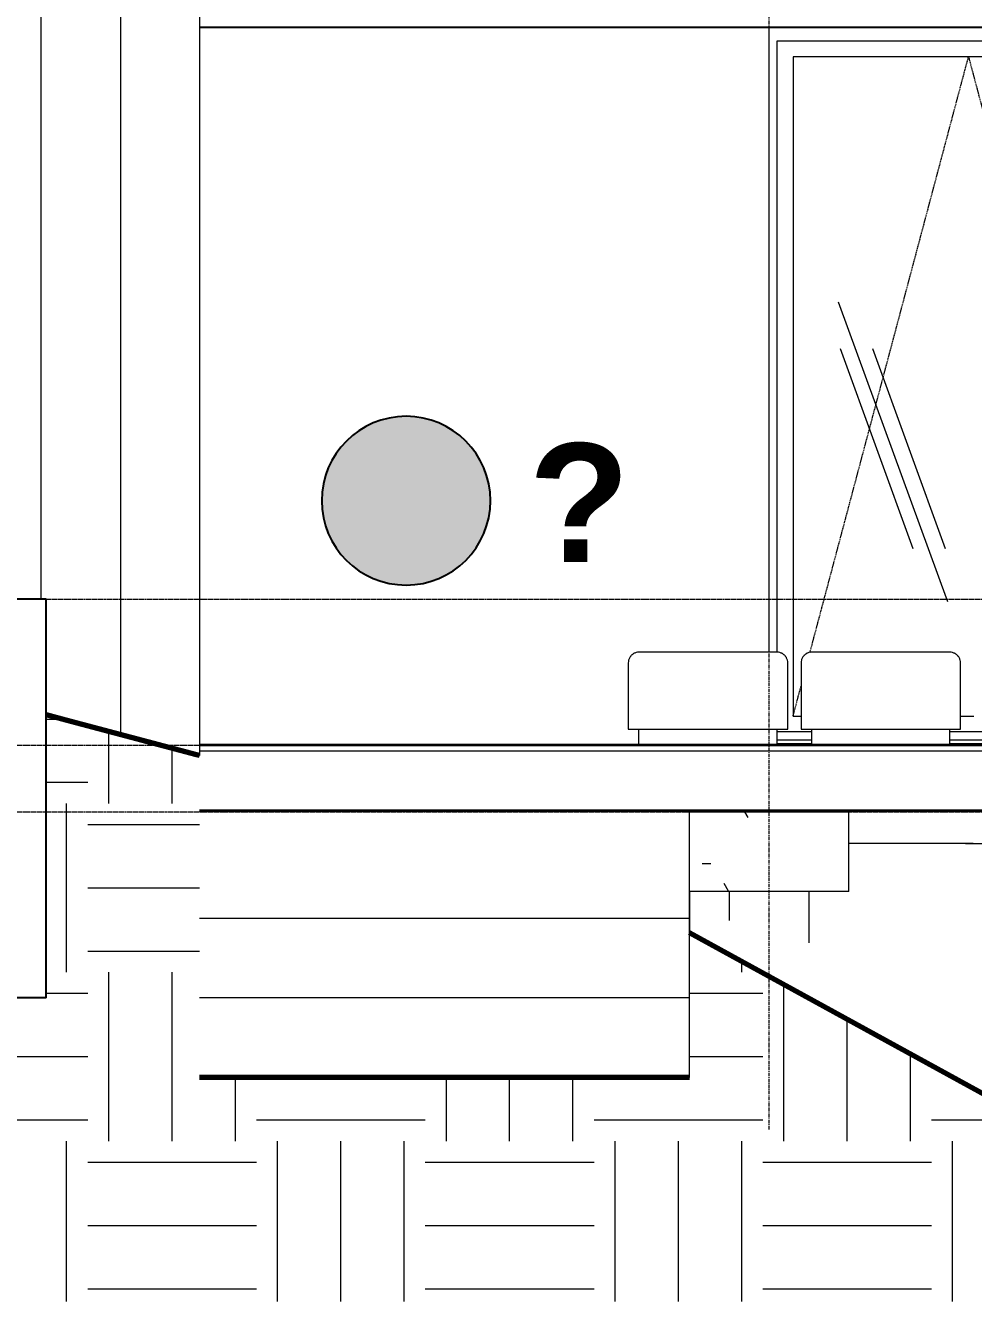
# Model space of a CAD drawing. Header units: millimetres. Extents: x -24070 to 93572, y -3360 to 13033.
# Drawn here: x 61562 to 65128, y -2642 to 2158 of the extents above; entities that cross this region are included whole.
import ezdxf

# ---------------------------------------------------------------- set-up
doc = ezdxf.new("R2010")
doc.units = ezdxf.units.MM
doc.linetypes.add('Dash - Tight', pattern=[4.5, 3, -1.5])
doc.linetypes.add('Grid Line', pattern=[22.225, 12.7, -3.175, 3.175, -3.175])
for name, color, linetype, lineweight in [('A-ANNO-NOTE', 131, 'Continuous', 9), ('A-CLNG', 13, 'Continuous', 9), ('A-FLOR', 192, 'Continuous', 9), ('A-FLOR-LEVL', 51, 'Continuous', 9), ('A-FLOR-MCUT', 51, 'Continuous', 9), ('A-GLAZ', 151, 'Continuous', 9), ('A-WALL', 113, 'Continuous', 9), ('A-WALL-PATT', 111, 'Continuous', 9), ('C-BLDG-PADS', 91, 'Continuous', 9), ('C-TOPO', 7, 'Continuous', 9), ('I-FURN', 30, 'Continuous', 9), ('S-FNDN', 32, 'Continuous', 9), ('S-GRID', 1, 'Continuous', 9)]:
    doc.layers.add(name, color=color, linetype=linetype, lineweight=lineweight)
doc.styles.add('Arial_B', font='arialbd.ttf', dxfattribs={"height": 446.484375})
pattern_1 = [(0, (58620, 1850), (635, 635), [635, -635]), (0, (58620, 2088.1), (635, 635), [635, -635]), (0, (58620, 2326.25), (635, 635), [635, -635]), (90, (58699.34, 2405.6), (-635, 635), [635, -635]), (90, (58937.5, 2405.6), (-635, 635), [635, -635]), (90, (59175.6, 2405.6), (-635, 635), [635, -635])]

# ---------------------------------------------------------------- blocks, each defined once
blk = doc.blocks.new('Single Window - Standard-818874-Building Section')
at = {"layer": 'A-GLAZ'}
h = blk.add_hatch(dxfattribs=at)
h.set_pattern_fill('FP_26', color=256, style=0, pattern_type=2)
h.set_pattern_definition([(110, (6943.6, -1050), (973.9, 248.05), [800, -2500]), (110, (6951.6, -1250), (973.9, 248.05), [1200, -2100]), (110, (6821.6, -1050), (973.9, 248.05), [800, -2500])])
h.paths.add_polyline_path([(6321.6, -440), (6321.6, -240), (6323, -229.6), (6327, -220), (6333.3, -211.7), (6341.6, -205.4), (6351.2, -201.4), (6361.6, -200), (6881.6, -200), (6891.9, -201.4), (6901.6, -205.4), (6909.9, -211.7), (6916.2, -220), (6920.2, -229.6), (6921.6, -240), (6921.6, -440), (6971.6, -440), (6971.6, -240), (6973, -229.6), (6977, -220), (6983.3, -211.7), (6991.6, -205.4), (7001.2, -201.4), (7011.6, -200), (7091.6, -200), (7091.6, -140), (7511.6, -140), (7511.6, -200), (7531.6, -200), (7541.9, -201.4), (7551.6, -205.4), (7559.9, -211.7), (7566.2, -220), (7570.2, -229.6), (7571.6, -240), (7571.6, -440), (7611.6, -440), (7611.6, 1816.8), (7546.9, 1800.5), (7540.1, 1825.8), (7445, 1825.8), (7445, 2019.8), (7547.9, 2019.8), (7547.9, 2040), (6291.6, 2040), (6291.6, -440)], flags=0)
for p, q in [((7701.6, 31.4), (7701.6, 2127.8)), ((6231.6, -200), (6231.6, 2100)), ((6231.6, 2100), (7547.9, 2100)), ((7643.7, 2100), (7671.6, 2100)), ((7671.6, 2100), (7671.6, 1923.9)), ((6291.6, 2040), (6291.6, -440)), ((7547.9, 2040), (6291.6, 2040)), ((7671.6, 1832.9), (7671.6, 31.4)), ((7611.6, -440), (7611.6, 1816.8)), ((7671.6, -77.8), (7671.6, -90)), ((7701.6, -90), (7701.6, -73.3)), ((6291.6, -440), (6321.6, -440)), ((6921.6, -440), (6971.6, -440)), ((7571.6, -440), (7611.6, -440)), ((6361.6, -500), (6231.6, -500)), ((7011.6, -500), (6881.6, -500)), ((7653.5, -500), (7531.6, -500)), ((6231.6, -530), (6361.6, -530)), ((6361.6, -545), (6231.6, -545)), ((6881.6, -530), (7011.6, -530)), ((7011.6, -545), (6881.6, -545)), ((7531.6, -530), (7653.5, -530)), ((7653.5, -545), (7531.6, -545))]:
    blk.add_line(p, q, dxfattribs=at)
at = {"layer": 'A-GLAZ', "linetype": 'Dash - Tight'}
for p, q in [((6355.2, -200.8), (6951.6, 2040)), ((6951.6, 2040), (7548.8, -204.2)), ((6291.6, -440), (6321.6, -327.3)), ((7571.6, -289.7), (7611.6, -440))]:
    blk.add_line(p, q, dxfattribs=at)
blk = doc.blocks.new('Sofa - Ottoman - W600XD600 2-V60-Building Section')
at = {"layer": 'I-FURN'}
for p, q in [((6881.6, -200), (6361.6, -200)), ((6321.6, -240), (6321.6, -490)), ((6921.6, -490), (6921.6, -240)), ((6321.6, -490), (6921.6, -490)), ((6361.6, -550), (6361.6, -490)), ((6881.6, -550), (6881.6, -490))]:
    blk.add_line(p, q, dxfattribs=at)
for points, knots in [([(6361.6, -200), (6358.1, -200), (6352.9, -200.7), (6346.2, -202.9), (6342.3, -204.9), (6339.4, -206.7), (6336.5, -208.8), (6333.9, -211.1), (6331.5, -213.6), (6329.3, -216.3), (6326.9, -219.9), (6324.5, -224.6), (6322.3, -231.3), (6321.6, -236.5), (6321.6, -240)], [-1, -1, -1, -1, -0.833333, -0.75, -0.666667, -0.625, -0.583333, -0.5, -0.458333, -0.416667, -0.333333, -0.25, -0.166667, 0, 0, 0, 0]), ([(6921.6, -240), (6921.6, -236.5), (6920.9, -231.3), (6918.6, -224.6), (6916.3, -219.9), (6913.9, -216.3), (6911.7, -213.6), (6909.3, -211.1), (6906, -208.2), (6902.4, -205.7), (6899.3, -204.1), (6896.1, -202.7), (6890.3, -200.7), (6885.2, -200), (6881.6, -200)], [0, 0, 0, 0, 0.166667, 0.25, 0.333333, 0.416667, 0.458333, 0.5, 0.583333, 0.666667, 0.708333, 0.75, 0.833333, 1, 1, 1, 1])]:
    blk.add_open_spline(points, degree=3, knots=knots, dxfattribs=at)
blk = doc.blocks.new('Sofa - Ottoman - W600XD600-V59-Building Section')
at = {"layer": 'I-FURN'}
for p, q in [((8181.6, -200), (7661.6, -200)), ((7621.6, -240), (7621.6, -490)), ((8221.6, -490), (8221.6, -240)), ((7621.6, -490), (8221.6, -490)), ((7661.6, -550), (7661.6, -490)), ((8181.6, -550), (8181.6, -490))]:
    blk.add_line(p, q, dxfattribs=at)
for points, knots in [([(7661.6, -200), (7658.1, -200), (7652.9, -200.7), (7646.2, -202.9), (7642.3, -204.9), (7639.4, -206.7), (7636.5, -208.8), (7633.9, -211.1), (7631.5, -213.6), (7629.3, -216.3), (7626.9, -219.9), (7624.5, -224.6), (7622.3, -231.3), (7621.6, -236.5), (7621.6, -240)], [-1, -1, -1, -1, -0.833333, -0.75, -0.666667, -0.625, -0.583333, -0.5, -0.458333, -0.416667, -0.333333, -0.25, -0.166667, 0, 0, 0, 0]), ([(8221.6, -240), (8221.6, -236.5), (8220.9, -231.3), (8218.6, -224.6), (8216.3, -219.9), (8213.9, -216.3), (8211.7, -213.6), (8209.3, -211.1), (8206, -208.2), (8202.4, -205.7), (8199.3, -204.1), (8196.1, -202.7), (8190.3, -200.7), (8185.2, -200), (8181.6, -200)], [0, 0, 0, 0, 0.166667, 0.25, 0.333333, 0.416667, 0.458333, 0.5, 0.583333, 0.666667, 0.708333, 0.75, 0.833333, 1, 1, 1, 1])]:
    blk.add_open_spline(points, degree=3, knots=knots, dxfattribs=at)
blk = doc.blocks.new('Help Button - Select for Help Link-961908-Building Section')
at = {"layer": 'A-ANNO-NOTE'}
h = blk.add_hatch(color=256, dxfattribs=at)
edge = h.paths.add_edge_path(flags=0)
edge.add_arc((1644.9, 8248.6), 317.5, 0, 180)
edge.add_arc((1644.9, 8248.6), 317.5, 180, 360)
at = {"layer": 'A-ANNO-NOTE', "lineweight": 25}
for start, end in [(360, 180), (180, 360)]:
    blk.add_arc((1644.9, 8248.6), 317.5, start, end, dxfattribs=at)
at = {"layer": 'A-ANNO-NOTE', "insert": (2105.8, 8464.2), "char_height": 446.484, "width": 456.962, "attachment_point": 1, "style": 'Arial_B'}
blk.add_mtext('\\fArial|b1|i0|c0|p34|;?', dxfattribs=at)

msp = doc.modelspace()

# ---------------------------------------------------------------- hatches: boundary and pattern name
at = {"layer": 'A-WALL-PATT'}
h = msp.add_hatch(dxfattribs=at)
h.set_pattern_fill('FP_17', color=256, style=0, pattern_type=2)
h.set_pattern_definition([(90, (58619.97, 1850), (-300, 2e-14), [])])
h.paths.add_polyline_path([(62216.8, -589), (62216.8, 2700), (61409.6, 2700), (61409.6, 0), (61639.6, 0), (61639.6, -429.7), (61919.4, -510), (62204.8, -585.7)], flags=0)
at = {"layer": 'C-TOPO'}
h = msp.add_hatch(dxfattribs=at)
h.set_pattern_fill('FP_19', color=256, style=0, pattern_type=2)
h.set_pattern_definition(pattern_1)
h.paths.add_polyline_path([(61786.1, -2642.4), (62216.8, -2642.4), (62216.8, -589), (62076.2, -551.6), (61639.6, -435.7), (61639.6, -1500), (61509.6, -1500), (61509.6, -2642.4), (61713.3, -2642.4)], flags=0)
h = msp.add_hatch(dxfattribs=at)
h.set_pattern_fill('FP_19', color=256, style=0, pattern_type=2)
h.set_pattern_definition(pattern_1)
h.paths.add_polyline_path([(73237.3, -2642.4), (82352.1, -2642.4), (82352.1, -2150.6), (73840.3, -2053.2), (73650.5, -2057.6), (73454.1, -2056.5), (73237.3, -2049), (72547, -2116.1), (72415.6, -2111.4), (72263.3, -2095.5), (72022.2, -2082.1), (65875.3, -2190), (65762.5, -2190), (64059.6, -1255.4), (64059.6, -2642.4), (72958, -2642.4)], flags=0)
h = msp.add_hatch(dxfattribs=at)
h.set_pattern_fill('FP_19', color=256, style=0, pattern_type=2)
h.set_pattern_definition(pattern_1)
h.paths.add_polyline_path([(63685.7, -2642.4), (64059.6, -2642.4), (64059.6, -1800.2), (62216.8, -1800.2), (62216.8, -2642.4), (63247.8, -2642.4)], flags=0)
at = {"layer": 'S-FNDN'}
h = msp.add_hatch(dxfattribs=at)
h.set_pattern_fill('FP_18', color=256, style=0, pattern_type=2)
h.set_pattern_definition([(0, (58619.97, 1850), (812.8, 203.2), [33.528, -576.072, 33.528, -576.072, -3251.2]), (0, (58619.97, 1850), (812.8, 203.2), [-1219.2, 33.528, -1185.672, 33.528, -576.072, -1422.4]), (0, (58619.97, 1850), (812.8, 203.2), [-3048, 33.528, -372.872, 33.528, -982.472]), (120, (58924.77, 1951.6), (-582.3764, 602.3054), [33.528, -576.072, 33.528, -576.072, -3251.2]), (120, (58924.77, 1951.6), (-582.3764, 602.3054), [-1219.2, 33.528, -1185.672, 33.528, -576.072, -1422.4]), (120, (58924.77, 1951.6), (-582.3764, 602.3054), [-3048, 33.528, -372.872, 33.528, -982.472]), (240, (59026.37, 2358), (-230.4236, -805.5054), [33.528, -576.072, 33.528, -576.072, -3251.2]), (240, (59026.37, 2358), (-230.4236, -805.5054), [-1219.2, 33.528, -1185.672, 33.528, -576.072, -1422.4]), (240, (59026.37, 2358), (-230.4236, -805.5054), [-3048, 33.528, -372.872, 33.528, -982.472])])
h.paths.add_polyline_path([(64659.6, -1100), (64659.6, -800), (64059.6, -800), (64059.6, -1100), (64656.8, -1100)], flags=0)

# ---------------------------------------------------------------- linework, layer by layer
at = {"layer": 'A-CLNG', "lineweight": 25}
msp.add_line((73359.6, 2150), (62216.8, 2150), dxfattribs=at)
at = {"layer": 'A-FLOR', "lineweight": 35}
for p, q in [((76359.6, -550), (62216.8, -550)), ((73359.6, -797), (62216.8, -797))]:
    msp.add_line(p, q, dxfattribs=at)
at = {"layer": 'A-FLOR-LEVL', "linetype": 'Dash - Tight'}
for p, q in [((32606.9, 0), (85592, 0)), ((32606.9, -550), (81293.2, -550)), ((32606.9, -800), (80341.3, -800))]:
    msp.add_line(p, q, dxfattribs=at)
at = {"layer": 'A-FLOR-MCUT'}
msp.add_line((73359.6, -572), (62216.8, -572), dxfattribs=at)
at = {"layer": 'A-WALL'}
for p, q in [((62216.8, 2700), (62216.8, -589)), ((64359.6, -200), (64359.6, 2150)), ((62216.8, -1200), (64059.6, -1200))]:
    msp.add_line(p, q, dxfattribs=at)
at = {"layer": 'A-WALL', "lineweight": 25}
for p, q in [((61639.6, 0), (61359.6, 0)), ((61639.6, -1500), (61639.6, 0)), ((61639.6, -1500), (61359.6, -1500))]:
    msp.add_line(p, q, dxfattribs=at)
at = {"layer": 'C-BLDG-PADS', "lineweight": 18}
for p, q in [((64059.6, -1500), (62216.8, -1500)), ((64059.6, -1800), (64059.6, -1500)), ((64059.6, -1800), (62216.8, -1800))]:
    msp.add_line(p, q, dxfattribs=at)
at = {"layer": 'C-TOPO'}
for p, q in [((61639.6, -429.7), (61878.5, -498.3)), ((61878.5, -498.3), (61639.6, -429.7)), ((61713.3, -455.3), (61639.6, -435.7)), ((62204.8, -585.7), (61713.3, -455.3)), ((61878.5, -498.3), (61919.4, -510)), ((61878.5, -498.3), (61919.4, -510)), ((62204.8, -585.7), (62216.8, -589)), ((64059.6, -797), (64059.6, -800)), ((64059.6, -800), (64059.6, -797)), ((65098.5, -920), (64659.6, -920)), ((65098.5, -920), (65045.6, -920)), ((65127.1, -920), (65098.5, -920)), ((65098.5, -920), (67048.5, -920)), ((64059.6, -1100), (64059.6, -1231.5)), ((64059.6, -1231.5), (64059.6, -1100)), ((64059.6, -1231.5), (64059.6, -1234.3)), ((64059.6, -1234.3), (64059.6, -1231.5)), ((64059.6, -1255.4), (64059.6, -1234.3)), ((64059.6, -1234.3), (64059.6, -1255.4)), ((65577.2, -2088.3), (64059.6, -1255.4)), ((64059.6, -1500), (64059.6, -1255.4)), ((62216.8, -1800.2), (63685.7, -1800.2)), ((64059.6, -1800.2), (63685.7, -1800.2))]:
    msp.add_line(p, q, dxfattribs=at)
at = {"layer": 'C-TOPO', "lineweight": 70}
for p, q in [((61713.3, -455.3), (61639.6, -435.7)), ((62204.8, -585.7), (61713.3, -455.3)), ((62216.8, -589), (62204.8, -585.7)), ((65577.2, -2088.3), (64059.6, -1255.4)), ((63685.7, -1800.2), (62216.8, -1800.2)), ((64059.6, -1800.2), (63685.7, -1800.2))]:
    msp.add_line(p, q, dxfattribs=at)
at = {"layer": 'S-FNDN'}
for p, q in [((64059.6, -800), (64659.6, -800)), ((64059.6, -1100), (64059.6, -800)), ((64659.6, -1100), (64659.6, -800)), ((64659.6, -1100), (64059.6, -1100)), ((64209.6, -1100), (64209.6, -1208.6)), ((64509.6, -1293.3), (64509.6, -1100))]:
    msp.add_line(p, q, dxfattribs=at)
at = {"layer": 'S-GRID', "linetype": 'Grid Line'}
msp.add_line((64359.6, -1995), (64359.6, 11733.1), dxfattribs=at)

# ---------------------------------------------------------------- block references
at = {"layer": 'A-ANNO-NOTE'}
msp.add_blockref('Help Button - Select for Help Link-961908-Building Section', (61348.5, -7878.6), dxfattribs=at)
at = {"layer": 'A-GLAZ'}
msp.add_blockref('Single Window - Standard-818874-Building Section', (58158, 0), dxfattribs=at)
at = {"layer": 'I-FURN'}
for name, p in [('Sofa - Ottoman - W600XD600-V59-Building Section', (56208, 0)), ('Sofa - Ottoman - W600XD600 2-V60-Building Section', (58158, 0))]:
    msp.add_blockref(name, p, dxfattribs=at)

doc.saveas('drawing.dxf')
